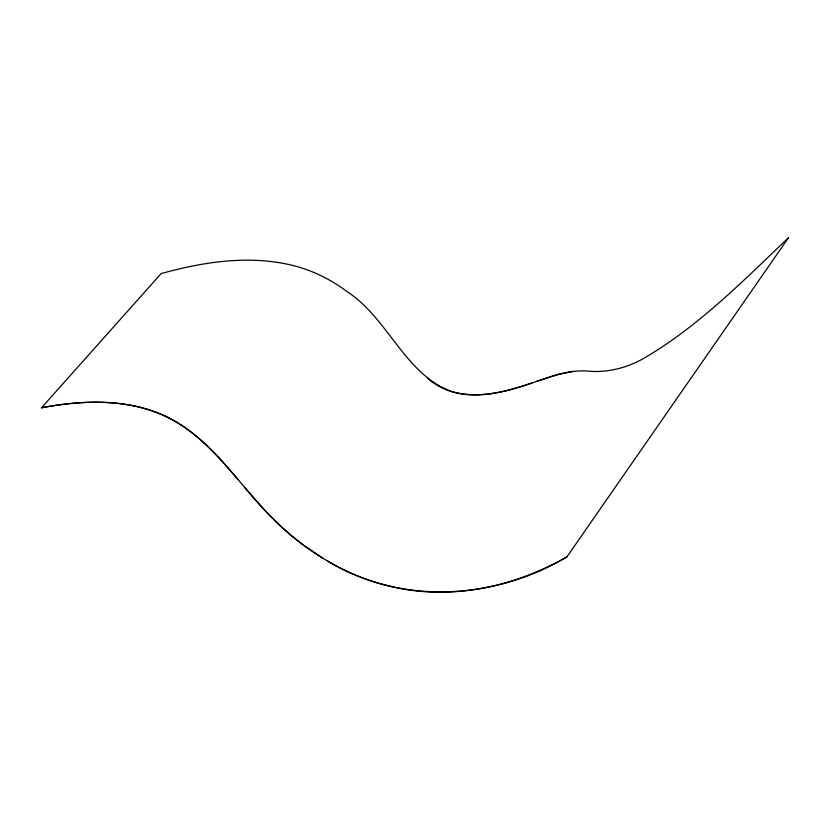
<?xml version="1.0" encoding="UTF-8"?>
<svg xmlns="http://www.w3.org/2000/svg" width="830" height="830" viewBox="0 0 830 830"><rect width="100%" height="100%" fill="white"/><g stroke="black" fill="none" stroke-linecap="round" stroke-linejoin="round"><path stroke-width="1.25" d="M327.373 560.914C400.008 605.381 494.991 600.132 566.942 556.857L788.5 237.722C743.338 280.706 698.829 325.993 644.713 357.803C627.075 368.084 606.616 373.178 586.239 370.979C562.429 369.692 540.662 381.084 518.273 387.299C496.548 393.887 472.737 398.525 450.555 391.241C404.117 373.085 387.6 317.527 346.546 291.257A140.052 127.395 39.3 0 0 295.968 266.264C251.511 254.416 204.73 261.481 161.144 273.589L41.5 407.8C88.488 398.711 141.484 398.068 182.652 425.987C204.087 440.242 221.226 459.706 237.722 479.232M566.942 556.857C516.976 585.15 457.631 599.509 400.579 588.512A213.289 194.013 39.3 0 1 365.055 578.676C318.336 561.806 279.171 529.322 247.952 491.298C223.706 462.621 199.252 431.922 164.361 415.768C125.921 398.307 82.108 400.174 41.5 407.8M536.688 381.333L557.926 374.558L572.98 371.373M532.175 382.848C498.934 394.893 457.195 403.837 427.626 378.418M322.351 557.905L303.168 544.937A243.999 221.942 39.3 0 1 289.805 534.312A249.021 226.517 39.3 0 1 277.345 523.076L265.776 511.373L244.518 487.262"/></g></svg>
